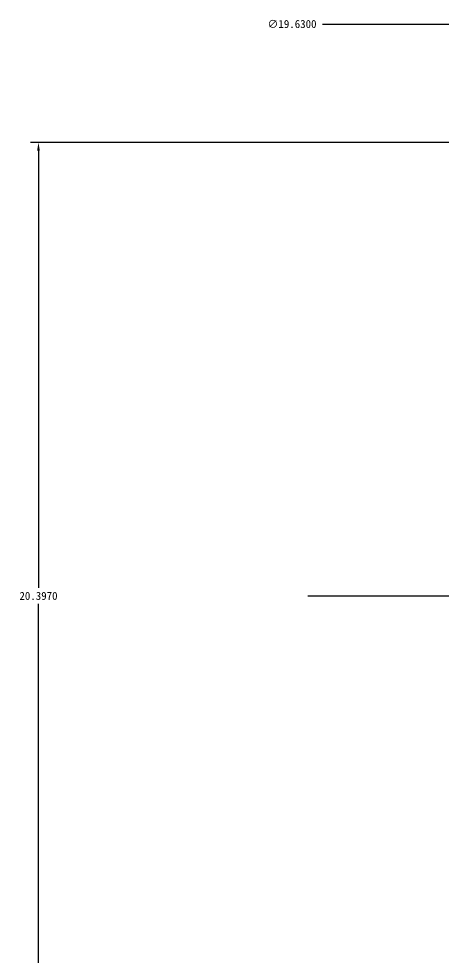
# Model space of a CAD drawing. Header units: millimetres. Extents: x 336 to 581, y 132 to 334.
# Drawn here: x 377.35 to 386.89, y 205.31 to 226.42 of the extents above; entities that cross this region are included whole.
import ezdxf

# ---------------------------------------------------------------- set-up
doc = ezdxf.new("R2010")
doc.units = ezdxf.units.MM
doc.dimstyles.get("Standard").update_dxf_attribs({"dimtxt": 0.18, "dimasz": 0.18, "dimexe": 0.18, "dimexo": 0.0625, "dimgap": 0.09, "dimtad": 0, "dimtih": 1, "dimtoh": 1, "dimdec": 4, "dimzin": 0, "dimdsep": 46, "dimtxsty": 'Standard', "dimcen": 0.09, "dimadec": 3, "dimazin": 0, "dimtfac": 1, "dimtdec": 4, "dimtofl": 0, "dimtmove": 0, "dimatfit": 3, "dimfxl": 0, "dimtolj": 1, "dimtzin": 0, "dimarcsym": 0})

# ---------------------------------------------------------------- blocks, each defined once
blk = doc.blocks.new('*D51')
at = {"color": 0, "linetype": 'Continuous', "lineweight": -2, "transparency": 16777216}
for p, q in [((397.367, 223.632), (377.613, 223.632)), ((377.793, 223.452), (377.793, 213.614)), ((377.793, 203.415), (377.793, 213.254)), ((397.046, 203.235), (377.613, 203.235))]:
    blk.add_line(p, q, dxfattribs=at)
at = {"color": 0, "transparency": 16777216}
for points in [[(377.763, 223.452), (377.823, 223.452), (377.793, 223.632)], [(377.763, 203.415), (377.823, 203.415), (377.793, 203.235)]]:
    blk.add_solid(points, dxfattribs=at)
at = {"layer": 'Defpoints', "color": 0, "transparency": 16777216}
for p in [(397.429, 223.632), (377.793, 203.235), (397.109, 203.235)]:
    blk.add_point(p, dxfattribs=at)
at = {"color": 0, "lineweight": 30, "transparency": 16777216, "insert": (377.793, 213.434), "char_height": 0.18, "attachment_point": 5}
blk.add_mtext('\\A1;20.3970', dxfattribs=at)
blk = doc.blocks.new('*D52')
at = {"color": 0, "linetype": 'Continuous', "lineweight": -2, "transparency": 16777216}
for p, q in [((384.178, 226.299), (388.012, 226.299)), ((388.012, 226.299), (391.432, 221.547))]:
    blk.add_line(p, q, dxfattribs=at)
at = {"color": 0, "lineweight": -2, "transparency": 16777216}
for p, q in [((397.179, 213.434), (397.359, 213.434)), ((397.269, 213.344), (397.269, 213.524))]:
    blk.add_line(p, q, dxfattribs=at)
at = {"color": 0, "transparency": 16777216}
blk.add_solid([(391.456, 221.565), (391.407, 221.529), (391.537, 221.401)], dxfattribs=at)
at = {"layer": 'Defpoints', "color": 0, "transparency": 16777216}
for p in [(391.537, 221.401), (403.002, 205.467)]:
    blk.add_point(p, dxfattribs=at)
at = {"color": 0, "lineweight": 30, "transparency": 16777216, "insert": (383.492, 226.299), "char_height": 0.18, "attachment_point": 5}
blk.add_mtext('\\A1;∅19.6300', dxfattribs=at)

msp = doc.modelspace()

# ---------------------------------------------------------------- linework, layer by layer
msp.add_line((383.8451, 213.43396), (410.6933, 213.43396))
msp.add_arc((397.2692, 213.43396), 10.37858, 179.947238, 180.052762)

# ---------------------------------------------------------------- dimensions: what is measured, and where the dimension line sits
at = {"color": 1, "lineweight": 30}
dim = msp.add_diameter_dim_2p(p1=(403.00177, 205.46703), p2=(391.53663, 221.40089), dimstyle='Standard', override={"dimarcsym": 1}, dxfattribs=at)
dim.commit()
dim.dimension.update_dxf_attribs({"geometry": '*D52', "text_midpoint": (383.49195, 226.29937), "dimtype": 163})
dim = msp.add_linear_dim(base=(377.793381, 203.235488), p1=(397.429183, 223.632441), p2=(397.108762, 203.235488), angle=90, dimstyle='Standard', override={"dimarcsym": 1}, dxfattribs=at)
dim.commit()
dim.dimension.update_dxf_attribs({"geometry": '*D51', "text_midpoint": (377.793381, 213.433964)})

doc.saveas('drawing.dxf')
